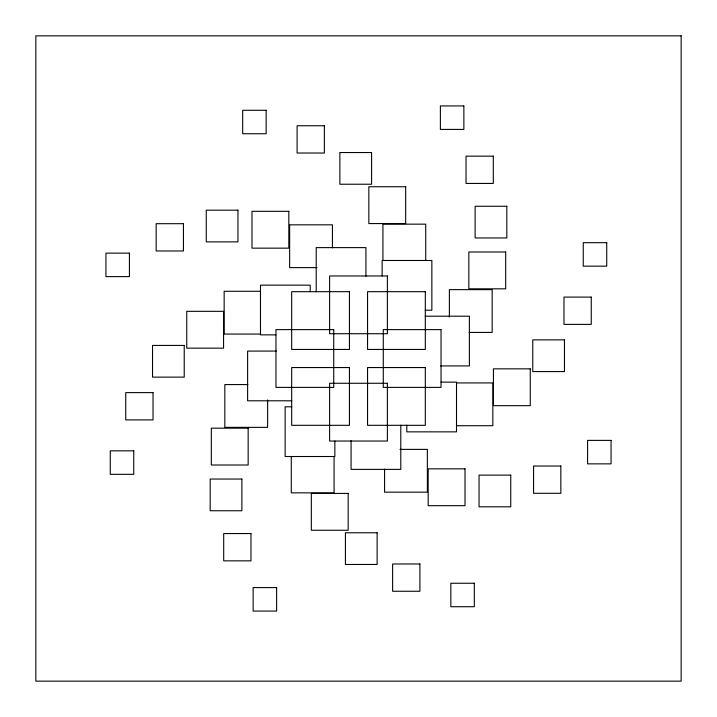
<?xml version="1.0" encoding="UTF-8"?>
<svg xmlns="http://www.w3.org/2000/svg" width="717" height="717" viewBox="0 0 717 717"><rect width="100%" height="100%" fill="white"/><g stroke="black" fill="none" stroke-linecap="round" stroke-linejoin="round"><path stroke-width="1.08" d="M317.066 267.62L289.641 267.62L289.641 224.833L332.428 224.833L332.428 247.876M260.361 291.281L224.152 291.281L224.152 334.068L260.361 334.068M425.226 310.201L431.858 310.201L431.858 260.486L382.143 260.486L382.143 275.955M425.19 316.206L469.384 316.206L469.384 365.921L440.659 365.921M469.124 332.428L492.167 332.428L492.167 289.641L449.38 289.641L449.38 317.066M275.955 334.857L260.486 334.857L260.486 285.142L310.201 285.142L310.201 291.774M276.341 351.079L247.616 351.079L247.616 400.794L291.81 400.794M441.045 382.143L456.514 382.143L456.514 431.858L406.799 431.858L406.799 425.226M456.639 382.932L492.848 382.932L492.848 425.719L456.639 425.719M247.876 384.572L224.833 384.572L224.833 427.359L267.62 427.359L267.62 399.934M291.774 406.799L285.142 406.799L285.142 456.514L334.857 456.514L334.857 441.045M399.934 449.38L427.359 449.38L427.359 492.167L384.572 492.167L384.572 469.124M425.719 260.361L425.719 224.152L382.932 224.152L382.932 260.361M400.794 425.19L400.794 469.384L351.079 469.384L351.079 440.659M365.921 276.341L365.921 247.616L316.206 247.616L316.206 291.81M334.068 456.639L334.068 492.848L291.281 492.848L291.281 456.639M681.15 35.85L35.85 35.85L35.85 681.15L681.15 681.15L681.15 35.85M463.863 105.937L440.381 105.937L440.381 129.418L463.863 129.418L463.863 105.937M266.159 110.275L242.678 110.275L242.678 133.747L266.159 133.747L266.159 110.275M324.38 125.744L297.098 125.744L297.098 153.026L324.38 153.026L324.38 125.744M371.576 152.533L339.876 152.533L339.876 184.233L371.576 184.233L371.576 152.533M493.305 156.154L466.023 156.154L466.023 183.435L493.305 183.435L493.305 156.154M405.67 186.743L368.843 186.743L368.843 223.57L405.67 223.57L405.67 186.743M506.82 206.254L475.12 206.254L475.12 237.954L506.82 237.954L506.82 206.254M237.954 210.18L206.254 210.18L206.254 241.88L237.954 241.88L237.954 210.18M288.826 211.318L251.99 211.318L251.99 248.154L288.826 248.154L288.826 211.318M183.435 223.695L156.154 223.695L156.154 250.977L183.435 250.977L183.435 223.695M606.725 242.678L583.253 242.678L583.253 266.159L606.725 266.159L606.725 242.678M505.682 251.99L468.846 251.99L468.846 288.826L505.682 288.826L505.682 251.99M129.418 253.137L105.937 253.137L105.937 276.619L129.418 276.619L129.418 253.137M387.386 275.964L329.614 275.964L329.614 333.728L387.386 333.728L387.386 275.964M349.448 291.685L291.685 291.685L291.685 349.448L349.448 349.448L349.448 291.685M425.315 291.685L367.552 291.685L367.552 349.448L425.315 349.448L425.315 291.685M591.256 297.098L563.974 297.098L563.974 324.38L591.256 324.38L591.256 297.098M223.57 311.33L186.743 311.33L186.743 348.157L223.57 348.157L223.57 311.33M333.728 329.614L275.964 329.614L275.964 387.386L333.728 387.386L333.728 329.614M441.036 329.614L383.272 329.614L383.272 387.386L441.036 387.386L441.036 329.614M564.467 339.876L532.767 339.876L532.767 371.576L564.467 371.576L564.467 339.876M184.233 345.424L152.533 345.424L152.533 377.124L184.233 377.124L184.233 345.424M349.448 367.552L291.685 367.552L291.685 425.315L349.448 425.315L349.448 367.552M425.315 367.552L367.552 367.552L367.552 425.315L425.315 425.315L425.315 367.552M530.257 368.843L493.43 368.843L493.43 405.67L530.257 405.67L530.257 368.843M387.386 383.272L329.614 383.272L329.614 441.036L387.386 441.036L387.386 383.272M153.026 392.62L125.744 392.62L125.744 419.902L153.026 419.902L153.026 392.62M248.154 428.174L211.318 428.174L211.318 465.01L248.154 465.01L248.154 428.174M611.063 440.381L587.582 440.381L587.582 463.863L611.063 463.863L611.063 440.381M133.747 450.841L110.275 450.841L110.275 474.322L133.747 474.322L133.747 450.841M560.846 466.023L533.565 466.023L533.565 493.305L560.846 493.305L560.846 466.023M465.01 468.846L428.174 468.846L428.174 505.682L465.01 505.682L465.01 468.846M510.746 475.12L479.046 475.12L479.046 506.82L510.746 506.82L510.746 475.12M241.88 479.046L210.18 479.046L210.18 510.746L241.88 510.746L241.88 479.046M348.157 493.43L311.33 493.43L311.33 530.257L348.157 530.257L348.157 493.43M377.124 532.767L345.424 532.767L345.424 564.467L377.124 564.467L377.124 532.767M250.977 533.565L223.695 533.565L223.695 560.846L250.977 560.846L250.977 533.565M419.902 563.974L392.62 563.974L392.62 591.256L419.902 591.256L419.902 563.974M474.322 583.253L450.841 583.253L450.841 606.725L474.322 606.725L474.322 583.253M276.619 587.582L253.137 587.582L253.137 611.063L276.619 611.063L276.619 587.582"/></g></svg>
